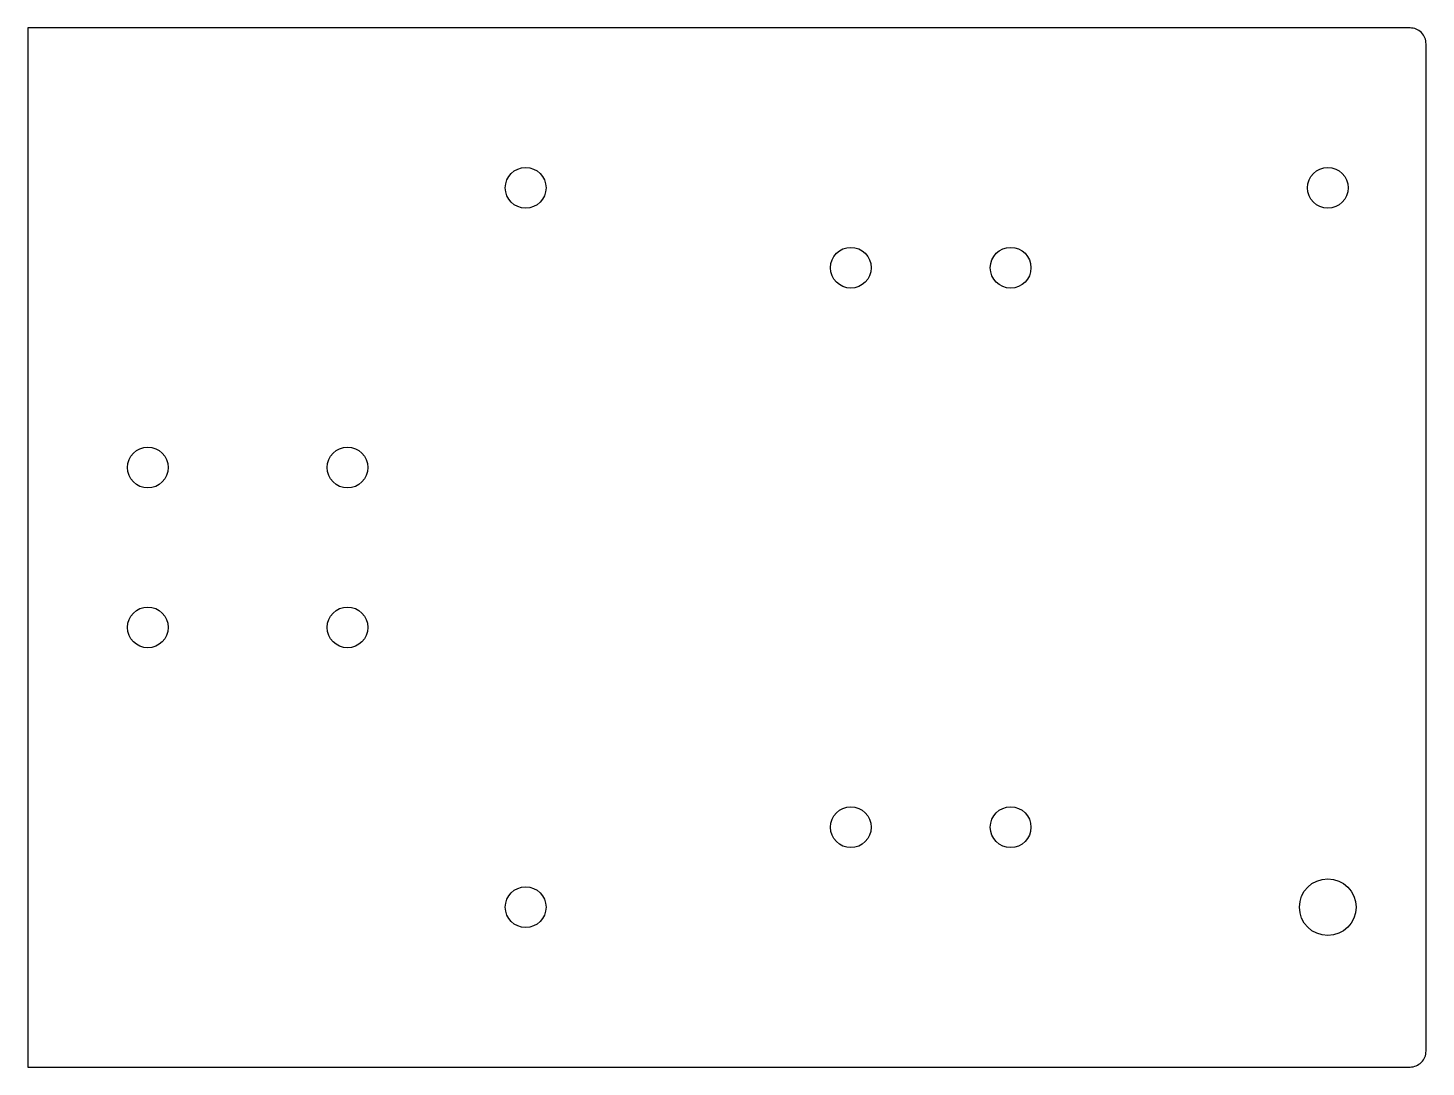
# Model space of a CAD drawing. Header units: millimetres. Extents: x -235 to -60, y -387 to -257.
import ezdxf

# ---------------------------------------------------------------- set-up
doc = ezdxf.new("R2010")
doc.units = ezdxf.units.MM

msp = doc.modelspace()

# ---------------------------------------------------------------- linework, layer by layer
msp.add_lwpolyline([(-62.09, -387.4, 0.414214), (-60.09, -385.4), (-60.09, -259.4, 0.414214), (-62.09, -257.4), (-235.09, -257.4), (-235.09, -387.4)], format="xyb", close=True)
for centre, radius in [((-172.79, -277.4), 2.55), ((-72.39, -277.4), 2.55), ((-132.09, -287.4), 2.55), ((-112.09, -287.4), 2.55), ((-220.09, -312.4), 2.55), ((-195.09, -312.4), 2.55), ((-220.09, -332.4), 2.55), ((-195.09, -332.4), 2.55), ((-132.09, -357.4), 2.55), ((-112.09, -357.4), 2.55), ((-72.39, -367.4), 3.55), ((-172.79, -367.4), 2.55)]:
    msp.add_circle(centre, radius)

doc.saveas('drawing.dxf')
